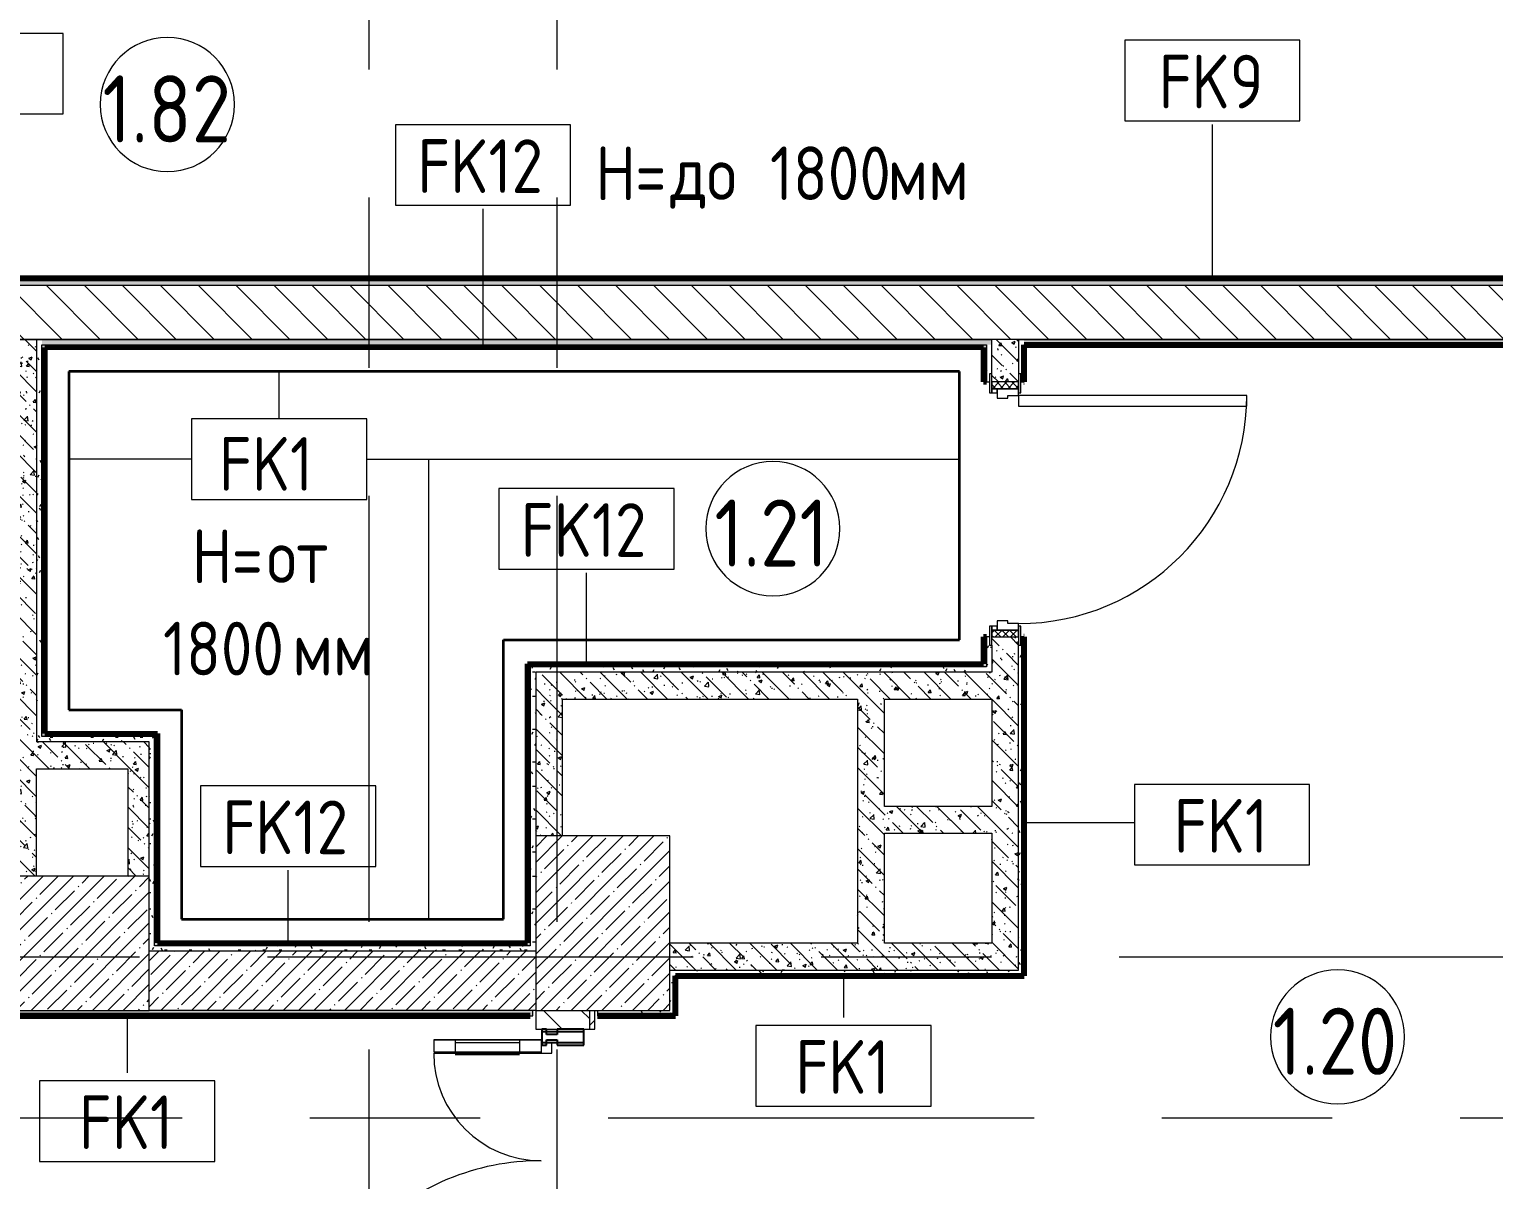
# Model space of a CAD drawing. Header units: millimetres. Extents: x 35144 to 233944, y -8553 to 29000.
# Drawn here: x 73593 to 79050, y 10269 to 14555 of the extents above; entities that cross this region are included whole.
import ezdxf

# ---------------------------------------------------------------- set-up
doc = ezdxf.new("R2010")
doc.units = ezdxf.units.MM
doc.linetypes.add('Осевая', pattern=[3175, 635, -476.25, 1587.5, -476.25])
for name, color, linetype, lineweight in [('A-AREA-IDEN', 7, 'Continuous', 9), ('A-DETL', 7, 'Continuous', 9), ('A-DETL-1', 7, 'Continuous', 35), ('A-DETL-GENF', 7, 'Continuous', 9), ('A-DOOR', 7, 'Continuous', 9), ('A-DOOR-1', 7, 'Continuous', 13), ('A-DOOR-FRAM', 7, 'Continuous', 13), ('A-DOOR-FRAM-1', 7, 'Continuous', 9), ('A-GLAZ-CWMG', 7, 'Continuous', 9), ('A-GLAZ-CWMG-1', 7, 'Continuous', 25), ('A-WALL', 7, 'Continuous', 9), ('A-WALL-IDEN', 7, 'Continuous', 9), ('I-WALL', 7, 'Continuous', 9), ('S-COLS', 7, 'Continuous', 9), ('Оси-2', 7, 'Осевая', 9)]:
    doc.layers.add(name, color=color, linetype=linetype, lineweight=lineweight)
for name, color, linetype, lineweight, true_color in [('A-WALL-3', 7, 'Continuous', 9, 0xff80c0), ('G-ANNO-TEXT-1', 7, 'Continuous', 9, 0x3c3c3c), ('I-WALL-1', 7, 'Continuous', 9, 0x73b588), ('I-WALL-24', 7, 'Continuous', 70, 0x3f92ba), ('I-WALL-4', 7, 'Continuous', 9, 0x3f92ba), ('I-WALL-6', 7, 'Continuous', 9, 0xc0c0c0), ('I-WALL-8', 7, 'Continuous', 80, 0xff80c0), ('I-WALL-9', 7, 'Continuous', 80, 0x73b588)]:
    doc.layers.add(name, color=color, linetype=linetype, lineweight=lineweight, true_color=true_color)
doc.styles.add('GOST Common', font='GOST_Common.ttf', dxfattribs={"width": 0.9, "height": 200})
doc.styles.add('GOST Common_1', font='GOST_Common.ttf', dxfattribs={"width": 0.9, "height": 250})
pattern_1 = [(135, (0, 0), (-75.43415, -75.43415), [106.68, -17.78, 3.556, -17.78]), (135, (0, 75.39), (-75.43415, -75.43415), []), (50, (0, 0), (127.52922, -11.15758), [13.335, -146.685]), (355, (0, 0), (-24.66966, 133.74002), [10.668, -117.348]), (100.451, (10.63, -0.93), (102.85973, 122.58178), [11.333, -124.663]), (46.184, (0, 35.56), (189.75516, -29.43036), [20.002, -220.027]), (96.636, (15.81, 33.1), (166.1822, 173.1996), [17, -186.995]), (351.184, (0, 35.56), (166.18393, 173.19757), [16.002, -176.022]), (21, (17.78, 26.67), (106.13027, -71.58603), [13.335, -146.685]), (326, (17.78, 26.67), (43.26188, 128.93175), [10.668, -117.348]), (71.451, (26.62, 20.7), (149.39198, 57.34505), [11.333, -124.663]), (37.5, (0, 0), (2.162228, 59.188357), [3.353, -112.573, 3.353, -115.773, -117.793]), (37.5, (0, 0), (2.162228, 59.188357), [-235.052, 3.353, -114.44]), (7.5, (0, 0), (46.773857, 70.12615), [3.353, -64.567, 3.353, -109.906, -44.894]), (7.5, (0, 0), (46.773857, 70.12615), [-181.178, 3.353, -41.542]), (327.5, (-39.65, 0), (94.91367, -4.010093), [3.353, -41.097, 3.353, -135.331, -184.023]), (327.5, (-39.65, 0), (94.91367, -4.010093), [-183.134, 3.353, -180.67]), (317.5, (-57.43, 0), (103.69057, 17.79882), [3.353, -54.432, 3.353, -88.748, -130.683]), (317.5, (-57.43, 0), (103.69057, 17.79882), [-149.885, 3.353, -127.33])]
pattern_2 = [(45, (0, 0), (-57.02463, 57.02463), []), (45, (57.025, 0), (-57.02463, 57.02463), [100.806, -20.161, 3.353, -16.808])]
pattern_3 = [(135, (0, 0), (-70.71068, -70.71068), [])]
pattern_4 = [(0, (0, 0), (121.92, 30.48), [10.058, -81.382, 10.058, -81.382, -487.68]), (0, (0, 0), (121.92, 30.48), [-182.88, 10.058, -172.822, 10.058, -81.382, -213.36]), (0, (0, 0), (121.92, 30.48), [-457.2, 10.058, -50.902, 10.058, -142.342]), (120, (45.72, 15.24), (-87.356454, 90.345817), [10.058, -81.382, 10.058, -81.382, -487.68]), (120, (45.72, 15.24), (-87.356454, 90.345817), [-182.88, 10.058, -172.822, 10.058, -81.382, -213.36]), (120, (45.72, 15.24), (-87.356454, 90.345817), [-457.2, 10.058, -50.902, 10.058, -142.342]), (240, (60.96, 76.2), (-34.563546, -120.825817), [10.058, -81.382, 10.058, -81.382, -487.68]), (240, (60.96, 76.2), (-34.563546, -120.825817), [-182.88, 10.058, -172.822, 10.058, -81.382, -213.36]), (240, (60.96, 76.2), (-34.563546, -120.825817), [-457.2, 10.058, -50.902, 10.058, -142.342])]

# ---------------------------------------------------------------- blocks, each defined once
blk = doc.blocks.new('BSC_Колонна _Прямоугольная - 650х500-23287315-План отделки стен 1 этажа в осях 17-23')
at = {"layer": 'S-COLS'}
h = blk.add_hatch(dxfattribs=at)
h.set_pattern_fill('FP_47', color=256, style=0, pattern_type=2)
h.set_pattern_definition([(135, (11225, -75730), (-57.02463, -57.02463), []), (135, (11225, -75672.975), (-57.02463, -57.02463), [100.806, -20.161, 3.353, -16.808])])
h.paths.add_polyline_path([(325, -250), (325, 250), (-325, 250), (-325, -250), (249.5, -250)])
for p, q in [((325, 250), (-325, 250)), ((-325, 250), (-325, -250)), ((325, -250), (325, 250)), ((-325, -250), (325, -250))]:
    blk.add_line(p, q, dxfattribs=at)
blk = doc.blocks.new('BSC_Колонна _Прямоугольная - 500х500-V30-План отделки стен 1 этажа в осях 17-23')
at = {"layer": 'S-COLS'}
h = blk.add_hatch(dxfattribs=at)
h.set_pattern_fill('FP_48', color=256, style=0, pattern_type=2)
h.set_pattern_definition([(45, (-73790, -11150), (-57.02463, 57.02463), []), (45, (-73732.975, -11150), (-57.02463, 57.02463), [100.806, -20.161, 3.353, -16.808])])
h.paths.add_polyline_path([(-250, -250), (250, -250), (250, 250), (-250, 250)])
for p, q in [((250, 250), (-250, 250)), ((-250, 250), (-250, -250)), ((250, -250), (250, 250)), ((-250, -250), (250, -250))]:
    blk.add_line(p, q, dxfattribs=at)
blk = doc.blocks.new('110_Дверь_СКБ_1Ст_Внутренняя1 - Д-7_п__950x2100h_Туалет EW30-32892359-План отделки стен 1 этажа в осях 17-23')
at = {"layer": 'A-DOOR'}
h = blk.add_hatch(dxfattribs=at)
h.set_pattern_fill('FP_23', color=256, style=0, pattern_type=2)
h.set_pattern_definition([(135, (1826.41, 114.685), (-14.14214, -14.14214), []), (225, (1826.41, 114.685), (14.14214, -14.14214), [])])
h.paths.add_polyline_path([(487.5, 50), (462.5, 50), (462.5, -50), (487.5, -50)])
at = {"layer": 'A-DOOR-FRAM-1'}
h = blk.add_hatch(dxfattribs=at)
h.set_pattern_fill('FP_24', color=256, style=0, pattern_type=2)
h.set_pattern_definition([(45, (-296.384, 114.685), (-14.1421, 14.1421), []), (135, (-296.384, 114.685), (-14.1421, -14.1421), [])])
h.paths.add_polyline_path([(-437.5, 50), (-462.5, 50), (-462.5, -50), (-437.5, -50)])
at = {"layer": 'A-DOOR'}
blk.add_arc((-412.5, 50), 850, 360, 90, dxfattribs=at)
at = {"layer": 'A-DOOR-1'}
for p, q in [((-412.5, 900), (-412.5, 50)), ((-372.5, 900), (-412.5, 900)), ((-372.5, 50), (-372.5, 900)), ((-412.5, 50), (-372.5, 50))]:
    blk.add_line(p, q, dxfattribs=at)
at = {"layer": 'A-DOOR-FRAM'}
for p, q in [((-422.5, 58), (-492.5, 58)), ((-492.5, 58), (-492.5, 50)), ((-422.5, 50), (-422.5, 58)), ((517.5, 58), (447.5, 58)), ((447.5, 58), (447.5, 50)), ((517.5, 50), (517.5, 58)), ((-492.5, 50), (-422.5, 50)), ((-437.5, 50), (-462.5, 50)), ((-462.5, 50), (-462.5, -50)), ((-412.5, 50), (-437.5, 50)), ((-437.5, 50), (-437.5, -30)), ((-437.5, -50), (-437.5, 50)), ((-422.5, 50), (-437.5, 50)), ((-437.5, 50), (-437.5, 49)), ((-437.5, 49), (-422.5, 49)), ((-422.5, 49), (-422.5, 50)), ((-412.5, 10), (-412.5, 50)), ((-402.5, 10), (-412.5, 10)), ((-402.5, -30), (-402.5, 10)), ((437.5, 10), (427.5, 10)), ((427.5, 10), (427.5, -30)), ((437.5, 50), (437.5, 10)), ((462.5, 50), (437.5, 50)), ((462.5, 50), (447.5, 50)), ((447.5, 50), (447.5, 49)), ((447.5, 50), (517.5, 50)), ((447.5, 49), (462.5, 49)), ((462.5, -30), (462.5, 50)), ((487.5, 50), (462.5, 50)), ((462.5, 50), (462.5, -50)), ((462.5, 49), (462.5, 50)), ((487.5, -50), (487.5, 50)), ((-422.5, -50), (-492.5, -50)), ((-492.5, -50), (-492.5, -58)), ((-462.5, -50), (-437.5, -50)), ((-437.5, -30), (-402.5, -30)), ((-422.5, -30), (-437.5, -30)), ((-437.5, -30), (-437.5, -50)), ((-437.5, -50), (-422.5, -50)), ((-422.5, -50), (-422.5, -30)), ((-422.5, -58), (-422.5, -50)), ((427.5, -30), (462.5, -30)), ((462.5, -30), (447.5, -30)), ((447.5, -30), (447.5, -50)), ((447.5, -50), (462.5, -50)), ((517.5, -50), (447.5, -50)), ((447.5, -50), (447.5, -58)), ((462.5, -50), (462.5, -30)), ((462.5, -50), (487.5, -50)), ((517.5, -58), (517.5, -50)), ((-492.5, -58), (-422.5, -58)), ((447.5, -58), (517.5, -58))]:
    blk.add_line(p, q, dxfattribs=at)
blk = doc.blocks.new('Прямоугольный импост - Импост структурный с накладкой - 160мм Темный-32274804-План отделки стен 1 этажа в осях 17-23')
at = {"layer": 'A-GLAZ-CWMG-1'}
for p, q in [((-50, 40), (-50, 140)), ((-50, 140), (0, 140)), ((0, 140), (0, 40)), ((-40, 40), (-50, 40)), ((-50, -17), (-50, 0)), ((-50, 0), (-40, 0)), ((-40, 0), (-40, 40)), ((-10, 40), (-10, 0)), ((0, 40), (-10, 40)), ((-10, 0), (0, 0)), ((0, 0), (0, -17)), ((0, -17), (-50, -17))]:
    blk.add_line(p, q, dxfattribs=at)
blk = doc.blocks.new('Дверь_Витражная_остекление_ - ВВ-6 остекление-32274838-План отделки стен 1 этажа в осях 17-23')
at = {"layer": 'A-DETL-GENF'}
for p, q in [((-655, 930), (-610, 930)), ((-655, 930), (-655, 20)), ((-610, 930), (-655, 930)), ((-655, 930), (-655, 20)), ((-610, 930), (-610, 20)), ((-610, 20), (-610, 930)), ((-655, 850), (-610, 850)), ((-645, 850), (-645, 100)), ((-601, 850), (-601, 100)), ((705, 420), (660, 420)), ((660, 420), (660, 20)), ((705, 420), (660, 420)), ((660, 420), (660, 20)), ((705, 420), (705, 20)), ((705, 20), (705, 420)), ((651, 340), (651, 100)), ((705, 340), (660, 340)), ((695, 340), (695, 100)), ((-655, 100), (-610, 100)), ((705, 100), (660, 100)), ((-610, 20), (-655, 20)), ((-655, 20), (-610, 20))]:
    blk.add_line(p, q, dxfattribs=at)
at = {"layer": 'A-DOOR'}
for p, q in [((-655, 930), (-655, 20)), ((655, 420), (655, 20))]:
    blk.add_line(p, q, dxfattribs=at)
for centre, radius, start, end in [((-655, 20), 910, 360, 90), ((655, 20), 400, 90, 180)]:
    blk.add_arc(centre, radius, start, end, dxfattribs=at)
at = {"layer": 'A-DOOR-1'}
for p, q in [((-655, 20), (-705, 20)), ((-705, 20), (-705, 17)), ((-655, -20), (-655, 20)), ((705, 20), (655, 20)), ((655, 20), (655, -20)), ((705, 17), (705, 20)), ((-705, -20), (-655, -20)), ((655, -20), (695, -20))]:
    blk.add_line(p, q, dxfattribs=at)
blk = doc.blocks.new('Прямоугольный импост - Импост структурный с накладкой - 160мм Темный-32274805-План отделки стен 1 этажа в осях 17-23')
at = {"layer": 'A-GLAZ-CWMG-1'}
for p, q in [((-25, 40), (-25, 140)), ((-25, 140), (25, 140)), ((25, 140), (25, 40)), ((-15, 40), (-25, 40)), ((-25, -17), (-25, 0)), ((-25, 0), (-15, 0)), ((-15, 0), (-15, 40)), ((15, 40), (15, 0)), ((25, 40), (15, 40)), ((15, 0), (25, 0)), ((25, 0), (25, -17)), ((25, -17), (-25, -17))]:
    blk.add_line(p, q, dxfattribs=at)
blk = doc.blocks.new('М_стена_0001 - Типоразмер_без рамки-25382661-План отделки стен 1 этажа в осях 17-23')
at = {"layer": 'A-WALL-IDEN'}
for p, q in [((3.258, 1.523), (-3.273, 1.523)), ((-3.273, 1.523), (-3.273, -1.477)), ((3.258, -1.477), (3.258, 1.523)), ((-3.273, -1.477), (3.258, -1.477))]:
    blk.add_line(p, q, dxfattribs=at)
blk = doc.blocks.new('Марка_Помещения - Номер-25198446-План отделки стен 1 этажа в осях 17-23')
at = {"layer": 'A-AREA-IDEN'}
for start, end in [(360, 180), (180, 360)]:
    blk.add_arc((0, 0), 2.5, start, end, dxfattribs=at)

msp = doc.modelspace()

# ---------------------------------------------------------------- hatches: boundary and pattern name
at = {"layer": 'I-WALL'}
h = msp.add_hatch(dxfattribs=at)
h.set_pattern_fill('FP_21', color=256, style=0, pattern_type=2)
h.set_pattern_definition(pattern_3)
h.paths.add_polyline_path([(84700, 13400), (84700, 13600), (68650, 13600), (68650, 13400), (82805.8, 13400)])
h = msp.add_hatch(dxfattribs=at)
h.set_pattern_fill('FP_80', color=256, style=0, pattern_type=2)
h.set_pattern_definition(pattern_4)
h.paths.add_polyline_path([(85110, 13600), (85110, 13608), (85140, 13608), (85140, 13620), (70810, 13620), (70810, 13600), (82805.8, 13600)])
h = msp.add_hatch(dxfattribs=at)
h.set_pattern_fill('FP_20', color=256, style=0, pattern_type=2)
h.set_pattern_definition(pattern_1)
h.paths.add_polyline_path([(73574.3, 11400), (73620, 11400), (73620, 13400), (73540, 13400), (73540, 11400), (73570, 11400)])
h = msp.add_hatch(dxfattribs=at)
h.set_pattern_fill('FP_80', color=256, style=0, pattern_type=2)
h.set_pattern_definition(pattern_4)
h.paths.add_polyline_path([(73640, 11920), (73640, 13400), (73620, 13400), (73620, 11920)])
h = msp.add_hatch(dxfattribs=at)
h.set_pattern_fill('FP_80', color=256, style=0, pattern_type=2)
h.set_pattern_definition(pattern_4)
h.paths.add_polyline_path([(77179.8, 13380), (77179.8, 13400), (73640, 13400), (73640, 13380), (77159.8, 13380)])
h = msp.add_hatch(dxfattribs=at)
h.set_pattern_fill('FP_80', color=256, style=0, pattern_type=2)
h.set_pattern_definition(pattern_4)
h.paths.add_polyline_path([(77179.8, 12160), (77179.8, 12261.1), (77171.8, 12261.1), (77171.8, 12291.1), (77159.8, 12291.1), (77159.8, 12160)])
h.paths.add_polyline_path([(77159.8, 13241.1), (77171.8, 13241.1), (77171.8, 13271.1), (77179.8, 13271.1), (77179.8, 13380), (77159.8, 13380)])
h = msp.add_hatch(dxfattribs=at)
h.set_pattern_fill('FP_20', color=256, style=0, pattern_type=2)
h.set_pattern_definition(pattern_1)
h.paths.add_polyline_path([(77179.8, 11050), (77279.8, 11050), (77279.8, 12291.1), (77179.8, 12291.1), (77179.8, 11150)])
h.paths.add_polyline_path([(77279.8, 13241.1), (77279.8, 13400), (77179.8, 13400), (77179.8, 13241.1)])
h = msp.add_hatch(dxfattribs=at)
h.set_pattern_fill('FP_80', color=256, style=0, pattern_type=2)
h.set_pattern_definition(pattern_4)
h.paths.add_polyline_path([(77299.8, 11050), (77299.8, 12291.1), (77287.8, 12291.1), (77287.8, 12261.1), (77279.8, 12261.1), (77279.8, 11050)])
h.paths.add_polyline_path([(77299.8, 13241.1), (77299.8, 13400), (77279.8, 13400), (77279.8, 13271.1), (77287.8, 13271.1), (77287.8, 13241.1)])
h = msp.add_hatch(dxfattribs=at)
h.set_pattern_fill('FP_80', color=256, style=0, pattern_type=2)
h.set_pattern_definition(pattern_4)
h.paths.add_polyline_path([(81321.5, 13380), (82557, 13380), (82557, 13400), (77299.8, 13400), (77299.8, 13380), (79837.1, 13380)])
h = msp.add_hatch(dxfattribs=at)
h.set_pattern_fill('FP_80', color=256, style=0, pattern_type=2)
h.set_pattern_definition(pattern_4)
h.paths.add_polyline_path([(75460, 12160), (77159.8, 12160), (77159.8, 12180), (75460, 12180)])
h = msp.add_hatch(dxfattribs=at)
h.set_pattern_fill('FP_80', color=256, style=0, pattern_type=2)
h.set_pattern_definition(pattern_4)
h.paths.add_polyline_path([(75460, 11140), (75480, 11140), (75480, 12160), (75460, 12160), (75460, 11540.7)])
h = msp.add_hatch(dxfattribs=at)
h.set_pattern_fill('FP_20', color=256, style=0, pattern_type=2)
h.set_pattern_definition(pattern_1)
h.paths.add_polyline_path([(76868.5, 12060), (77179.8, 12060), (77179.8, 12160), (75480, 12160), (75480, 12060), (76779.8, 12060)])
h = msp.add_hatch(dxfattribs=at)
h.set_pattern_fill('FP_20', color=256, style=0, pattern_type=2)
h.set_pattern_definition(pattern_1)
h.paths.add_polyline_path([(75480, 11550), (75580, 11550), (75580, 12060), (75480, 12060)])
h = msp.add_hatch(dxfattribs=at)
h.set_pattern_fill('FP_20', color=256, style=0, pattern_type=2)
h.set_pattern_definition(pattern_1)
h.paths.add_polyline_path([(76779.8, 11150), (76779.8, 12060), (76679.8, 12060), (76679.8, 11150)])
h = msp.add_hatch(dxfattribs=at)
h.set_pattern_fill('FP_80', color=256, style=0, pattern_type=2)
h.set_pattern_definition(pattern_4)
h.paths.add_polyline_path([(73899.9, 11900), (74040, 11900), (74040, 11920), (73620, 11920), (73620, 11900)])
h = msp.add_hatch(dxfattribs=at)
h.set_pattern_fill('FP_20', color=256, style=0, pattern_type=2)
h.set_pattern_definition(pattern_1)
h.paths.add_polyline_path([(73899.9, 11800), (73960, 11800), (73960, 11900), (73620, 11900), (73620, 11800)])
h = msp.add_hatch(dxfattribs=at)
h.set_pattern_fill('FP_20', color=256, style=0, pattern_type=2)
h.set_pattern_definition(pattern_1)
h.paths.add_polyline_path([(73960, 11400), (74040, 11400), (74040, 11900), (73960, 11900), (73960, 11540.7)])
h = msp.add_hatch(dxfattribs=at)
h.set_pattern_fill('FP_80', color=256, style=0, pattern_type=2)
h.set_pattern_definition(pattern_4)
h.paths.add_polyline_path([(74060, 11140), (74060, 11920), (74040, 11920), (74040, 11140)])
h = msp.add_hatch(dxfattribs=at)
h.set_pattern_fill('FP_20', color=256, style=0, pattern_type=2)
h.set_pattern_definition(pattern_1)
h.paths.add_polyline_path([(76868.5, 11560), (77179.8, 11560), (77179.8, 11660), (76779.8, 11660), (76779.8, 11560)])
h = msp.add_hatch(dxfattribs=at)
h.set_pattern_fill('FP_80', color=256, style=0, pattern_type=2)
h.set_pattern_definition(pattern_4)
h.paths.add_polyline_path([(75480, 11120), (75480, 11140), (74040, 11140), (74040, 11120), (75384.2, 11120)])
h = msp.add_hatch(dxfattribs=at)
h.set_pattern_fill('FP_20', color=256, style=0, pattern_type=2)
h.set_pattern_definition(pattern_1)
h.paths.add_polyline_path([(76126.3, 11050), (77179.8, 11050), (77179.8, 11150), (75980, 11150), (75980, 11050)])
h = msp.add_hatch(dxfattribs=at)
h.set_pattern_fill('FP_1', color=256, style=0, pattern_type=2)
h.set_pattern_definition(pattern_2)
h.paths.add_polyline_path([(74040, 10900), (75480, 10900), (75480, 11120), (74040, 11120)])
h = msp.add_hatch(dxfattribs=at)
h.set_pattern_fill('FP_80', color=256, style=0, pattern_type=2)
h.set_pattern_definition(pattern_4)
h.paths.add_polyline_path([(76000, 11030), (77299.8, 11030), (77299.8, 11050), (75980, 11050), (75980, 11030)])
h = msp.add_hatch(dxfattribs=at)
h.set_pattern_fill('FP_80', color=256, style=0, pattern_type=2)
h.set_pattern_definition(pattern_4)
h.paths.add_polyline_path([(75980, 10900), (76000, 10900), (76000, 11030), (75980, 11030), (75980, 10975.5)])
h = msp.add_hatch(dxfattribs=at)
h.set_pattern_fill('FP_80', color=256, style=0, pattern_type=2)
h.set_pattern_definition(pattern_4)
h.paths.add_polyline_path([(69618.8, 10880), (71979.8, 10880), (71979.8, 10892), (71949.8, 10892), (71949.8, 10900), (69648.8, 10900), (69648.8, 10892), (69618.8, 10892)])
h.paths.add_polyline_path([(75384.2, 10880), (75470, 10880), (75470, 10900), (72959.8, 10900), (72959.8, 10892), (72929.8, 10892), (72929.8, 10880), (73899.9, 10880)])
h.paths.add_polyline_path([(68668.8, 10880), (68668.8, 10892), (68638.8, 10892), (68638.8, 10900), (62160, 10900), (62160, 10880), (68638.8, 10880)])
h.paths.add_polyline_path([(61940, 10880), (61960, 10880), (61960, 10900), (61940, 10900)])
h = msp.add_hatch(dxfattribs=at)
h.set_pattern_fill('FP_1', color=256, style=0, pattern_type=2)
h.set_pattern_definition(pattern_2)
h.paths.add_polyline_path([(75700, 7900), (75700, 9330), (75480, 9330), (75480, 7900)])
h.paths.add_polyline_path([(75680, 10830), (75700, 10830), (75700, 10900), (75680, 10900)])
h = msp.add_hatch(dxfattribs=at)
h.set_pattern_fill('FP_21', color=256, style=0, pattern_type=2)
h.set_pattern_definition(pattern_3)
h.paths.add_polyline_path([(75680, 10830), (75680, 10900), (75480, 10900), (75480, 10830)])
h = msp.add_hatch(dxfattribs=at)
h.set_pattern_fill('FP_80', color=256, style=0, pattern_type=2)
h.set_pattern_definition(pattern_4)
h.paths.add_polyline_path([(76000, 10880), (76000, 10900), (75710, 10900), (75710, 10880), (75980, 10880)])
at = {"layer": 'I-WALL-1'}
msp.add_hatch(color=256, dxfattribs=at).paths.add_polyline_path([(85140, 13620), (85140, 13628), (70830, 13628), (70830, 13620), (82805.8, 13620)])
at = {"layer": 'I-WALL-4'}
for points in [[(77148.8, 13369), (77148.8, 13380), (73640, 13380), (73640, 13369), (76868.5, 13369)], [(73651, 11931), (73651, 13369), (73640, 13369), (73640, 11931)], [(75460, 11151), (75460, 12191), (75449, 12191), (75449, 11151)], [(77159.8, 12180), (77159.8, 12191), (75460, 12191), (75460, 12180), (76868.5, 12180)], [(74071, 11920), (74071, 11931), (73640, 11931), (73640, 11920), (74060, 11920)], [(74071, 11140), (74071, 11920), (74060, 11920), (74060, 11140)], [(75384.2, 11140), (75460, 11140), (75460, 11151), (74071, 11151), (74071, 11140)]]:
    msp.add_hatch(color=256, dxfattribs=at).paths.add_polyline_path(points)
h = msp.add_hatch(color=256, dxfattribs=at)
h.paths.add_polyline_path([(77159.8, 12191), (77159.8, 12291.1), (77148.8, 12291.1), (77148.8, 12191)])
h.paths.add_polyline_path([(77148.8, 13241.1), (77159.8, 13241.1), (77159.8, 13380), (77148.8, 13380), (77148.8, 13369)])

# ---------------------------------------------------------------- linework, layer by layer
at = {"layer": 'A-DETL'}
for p, q in [((74524, 13103.3), (74524, 13280)), ((74850.5, 13103.3), (74197.4, 13103.3)), ((74197.4, 13103.3), (74197.4, 12803.3)), ((74850.5, 12803.3), (74850.5, 13103.3)), ((74197.4, 12953.3), (73740, 12953.3)), ((74850.5, 12953.3), (77060, 12953.3)), ((75080, 12953.3), (75080, 11240)), ((74197.4, 12803.3), (74850.5, 12803.3))]:
    msp.add_line(p, q, dxfattribs=at)
at = {"layer": 'A-DETL-1'}
for p, q in [((77060, 13280), (73740, 13280)), ((73740, 13280), (73740, 12020)), ((77060, 12280), (77060, 13280)), ((75360, 11240), (75360, 12280)), ((75360, 12280), (77060, 12280)), ((73740, 12020), (74160, 12020)), ((74160, 12020), (74160, 11240)), ((74160, 11240), (75360, 11240))]:
    msp.add_line(p, q, dxfattribs=at)
at = {"layer": 'A-WALL'}
for p, q in [((85140, 13620), (70830, 13620)), ((73620, 13400), (73540, 13400)), ((77279.8, 13400), (77179.8, 13400)), ((77299.8, 13379), (77299.8, 13380)), ((77299.8, 13380), (82557, 13380)), ((76000, 11030), (77299.8, 11030)), ((76000, 11029), (76000, 11030)), ((75680, 10900), (75680, 10830))]:
    msp.add_line(p, q, dxfattribs=at)
at = {"layer": 'A-WALL-3'}
for p, q in [((77299.8, 13379), (77299.8, 13241.1)), ((76000, 11029), (76000, 10900))]:
    msp.add_line(p, q, dxfattribs=at)
at = {"layer": 'A-WALL-IDEN'}
for p, q in [((78001.9, 13624), (78001.9, 14200.7)), ((75283.7, 13374.5), (75283.7, 13885.7)), ((75669.4, 12185.5), (75669.4, 12529.9)), ((77300.3, 11599.7), (77711.2, 11599.7)), ((74557.2, 11145.5), (74557.2, 11422.2)), ((76627.4, 11029.5), (76627.4, 10873.5)), ((73957.3, 10879.5), (73957.3, 10667.7))]:
    msp.add_line(p, q, dxfattribs=at)
at = {"layer": 'I-WALL-24'}
for p, q in [((77148.8, 13369), (73651, 13369)), ((73651, 13369), (73651, 11931)), ((77148.8, 13241.1), (77148.8, 13369)), ((77148.8, 13241.1), (77159.8, 13241.1)), ((77148.8, 12191), (77148.8, 12291.1)), ((77159.8, 12291.1), (77148.8, 12291.1)), ((75449, 11151), (75449, 12191)), ((75449, 12191), (77148.8, 12191)), ((73651, 11931), (74071, 11931)), ((74071, 11931), (74071, 11151)), ((74071, 11151), (75449, 11151))]:
    msp.add_line(p, q, dxfattribs=at)
at = {"layer": 'I-WALL-6'}
for p, q in [((85110, 13600), (70810, 13600)), ((73620, 13400), (77179.8, 13400)), ((73620, 13400), (73620, 11900)), ((77179.8, 13400), (73620, 13400)), ((73640, 11920), (73640, 13380)), ((73640, 13380), (77159.8, 13380)), ((77159.8, 13380), (77159.8, 13241.1)), ((77179.8, 13271.1), (77179.8, 13400)), ((77279.8, 13400), (85110, 13400)), ((77279.8, 13400), (77279.8, 13271.1)), ((82557, 13400), (77279.8, 13400)), ((77159.8, 13241.1), (77171.8, 13241.1)), ((77287.8, 13241.1), (77299.8, 13241.1)), ((77159.8, 12291.1), (77159.8, 12180)), ((77171.8, 12291.1), (77159.8, 12291.1)), ((77299.8, 12291.1), (77287.8, 12291.1)), ((77179.8, 12261.1), (77179.8, 12160)), ((77279.8, 11050), (77279.8, 12261.1)), ((77159.8, 12180), (75460, 12180)), ((75460, 12180), (75460, 11140)), ((77179.8, 12160), (75480, 12160)), ((75480, 12160), (75480, 11550)), ((75580, 12060), (76679.8, 12060)), ((75580, 11550), (75580, 12060)), ((76679.8, 12060), (76679.8, 11150)), ((76779.8, 12060), (77179.8, 12060)), ((76779.8, 11660), (76779.8, 12060)), ((77179.8, 12060), (77179.8, 11660)), ((74040, 11900), (73620, 11900)), ((74060, 11920), (73640, 11920)), ((74040, 11400), (74040, 11900)), ((74060, 11140), (74060, 11920)), ((73620, 11400), (73620, 11800)), ((73620, 11800), (73960, 11800)), ((73960, 11800), (73960, 11400)), ((77179.8, 11660), (76779.8, 11660)), ((76779.8, 11150), (76779.8, 11560)), ((76779.8, 11560), (77179.8, 11560)), ((77179.8, 11560), (77179.8, 11150)), ((75460, 11140), (74060, 11140)), ((76679.8, 11150), (75980, 11150)), ((77179.8, 11150), (76779.8, 11150)), ((75480, 11120), (74040, 11120)), ((75980, 11050), (77279.8, 11050)), ((75480, 10900), (74040, 10900)), ((75459.5, 10880), (75470, 10880)), ((75470, 10880), (75470, 10900)), ((75480, 10900), (75480, 10830)), ((75700, 10830), (75700, 10900)), ((75710, 10900), (75710, 10880)), ((75480, 10830), (75700, 10830))]:
    msp.add_line(p, q, dxfattribs=at)
at = {"layer": 'I-WALL-8'}
for p, q in [((77300.8, 13379), (82557, 13379)), ((77300.8, 13241.1), (77300.8, 13379)), ((77299.8, 13241.1), (77300.8, 13241.1)), ((77299.8, 12291.1), (77299.8, 11030)), ((77300.8, 12291.1), (77299.8, 12291.1)), ((77300.8, 11029), (77300.8, 12291.1)), ((76001, 11029), (77300.8, 11029)), ((76001, 10879), (76001, 11029)), ((75459.5, 10880), (72929.8, 10880)), ((72929.8, 10879), (75459.5, 10879)), ((75459.5, 10879), (75459.5, 10880)), ((76000, 10880), (75710, 10880)), ((75710, 10880), (75710, 10879)), ((75710, 10879), (76001, 10879)), ((76000, 10900), (76000, 10880))]:
    msp.add_line(p, q, dxfattribs=at)
at = {"layer": 'I-WALL-9'}
msp.add_line((70830, 13628), (85140, 13628), dxfattribs=at)
at = {"layer": 'Оси-2'}
for p, q in [((75560, 593.7), (75560, 25078.1)), ((74860, 593.7), (74860, 24898.1)), ((38443.7, 13400), (81600, 13400)), ((38443.7, 11100), (82200, 11100)), ((39713.7, 10500), (82200, 10500))]:
    msp.add_line(p, q, dxfattribs=at)

# ---------------------------------------------------------------- block references
at = {"layer": 'A-AREA-IDEN', "xscale": 99.99999999999993, "yscale": 99.99999999999993, "zscale": 99.99999999999993}
for p in [(74107.3, 14274.9), (76364, 12694.8), (78468.6, 10801.2)]:
    msp.add_blockref('Марка_Помещения - Номер-25198446-План отделки стен 1 этажа в осях 17-23', p, dxfattribs=at)
at = {"layer": 'A-DOOR'}
for name, p, rotation in [('110_Дверь_СКБ_1Ст_Внутренняя1 - Д-7_п__950x2100h_Туалет EW30-32892359-План отделки стен 1 этажа в осях 17-23', (77229.8, 12778.6), 270), ('Дверь_Витражная_остекление_ - ВВ-6 остекление-32274838-План отделки стен 1 этажа в осях 17-23', (75520, 10085), 89.99999999999959)]:
    msp.add_blockref(name, p, dxfattribs=dict(at, rotation=rotation))
at = {"layer": 'A-GLAZ-CWMG', "extrusion": (0, 0, -1), "rotation": 90.00000000000041}
for name, p in [('Прямоугольный импост - Импост структурный с накладкой - 160мм Темный-32274805-План отделки стен 1 этажа в осях 17-23', (-75520, 10805)), ('Прямоугольный импост - Импост структурный с накладкой - 160мм Темный-32274804-План отделки стен 1 этажа в осях 17-23', (-75520, 10820))]:
    msp.add_blockref(name, p, dxfattribs=at)
at = {"layer": 'A-WALL-IDEN', "xscale": 99.99999999999993, "yscale": 99.99999999999993, "zscale": 99.99999999999993}
for p in [(73393.5, 14387.7), (78002.7, 14362.3), (75284.5, 14047.2), (75670.2, 12691.5), (74558, 11583.8), (78038.6, 11589.3), (76628.2, 10691), (73958.1, 10485.2)]:
    msp.add_blockref('М_стена_0001 - Типоразмер_без рамки-25382661-План отделки стен 1 этажа в осях 17-23', p, dxfattribs=at)
at = {"layer": 'S-COLS', "rotation": 270.0000000000007}
msp.add_blockref('BSC_Колонна _Прямоугольная - 650х500-23287315-План отделки стен 1 этажа в осях 17-23', (75730, 11225), dxfattribs=at)
at = {"layer": 'S-COLS'}
msp.add_blockref('BSC_Колонна _Прямоугольная - 500х500-V30-План отделки стен 1 этажа в осях 17-23', (73790, 11150), dxfattribs=at)

# ---------------------------------------------------------------- texts
at = {"layer": 'A-AREA-IDEN', "char_height": 250, "attachment_point": 1, "style": 'GOST Common_1'}
for s, insert, width in [('1.82', (73865.4, 14383.4), 606.076), ('1.21', (76146, 12803.3), 548.354), ('1.20', (78226.7, 10909.8), 606.076)]:
    msp.add_mtext(s, dxfattribs=dict(at, insert=insert, width=width))
at = {"layer": 'A-WALL-IDEN', "char_height": 200, "attachment_point": 1, "style": 'GOST Common'}
for s, insert, width in [('FK9', (77801.8, 14460.3), 497.848), ('FK12', (75039, 14145.2), 606.076), ('FK12', (75424.7, 12789.5), 606.076), ('FK12', (74312.5, 11681.8), 606.076), ('FK1', (77858.4, 11687.3), 447.342), ('FK1', (76448, 10789), 447.342), ('FK1', (73777.8, 10583.2), 447.342)]:
    msp.add_mtext(s, dxfattribs=dict(at, insert=insert, width=width))
at = {"layer": 'G-ANNO-TEXT-1', "char_height": 200, "attachment_point": 1, "style": 'GOST Common'}
for s, insert, width in [('\\fGOST Common|b0|i0|c204|p34|;\\W.9;Н', (75701.9, 14118.7), 180.38), (' 1800', (76243.7, 14118.7), 663.797), ('\\fGOST Common|b0|i0|c204|p34|;\\W.9;=', (75850.8, 14118.7), 158.734), ('до', (75981.7, 14118.7), 317.468), ('мм', (76791.3, 14118.7), 360.759), ('FK1', (74299.5, 13035.8), 447.342), ('\\fGOST Common|b0|i0|c204|p34|;\\W.9;Н', (74198.3, 12691.8), 180.38), ('\\fGOST Common|b0|i0|c204|p34|;\\W.9; ', (74769.8, 12691.8), 79.367), ('\\fGOST Common|b0|i0|c204|p34|;\\W.9;=', (74347.1, 12691.8), 158.734), ('от', (74478.1, 12691.8), 353.544), ('1800', (74091.1, 12347.9), 584.43), ('мм', (74573.3, 12347.9), 360.759)]:
    msp.add_mtext(s, dxfattribs=dict(at, insert=insert, width=width))

doc.saveas('drawing.dxf')
